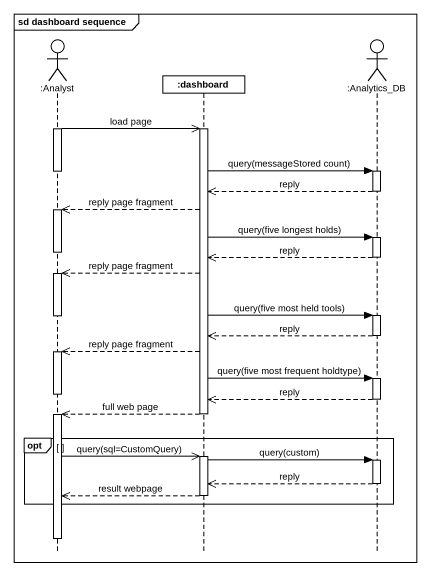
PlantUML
@startuml
mainframe sd dashboard sequence
hide footbox
actor ":Analyst" as Analyst
participant ":dashboard" as dashboard
actor ":Analytics_DB" as Analytics_DB

activate Analyst
Analyst ->> dashboard : load page
activate dashboard
dashboard -> Analytics_DB : query(messageStored count)
activate Analytics_DB
deactivate Analyst
Analytics_DB -->> dashboard : reply
deactivate Analytics_DB
dashboard -->> Analyst : reply page fragment
activate Analyst
dashboard -> Analytics_DB : query(five longest holds)
activate Analytics_DB
deactivate Analyst
Analytics_DB -->> dashboard : reply
deactivate Analytics_DB
dashboard -->> Analyst : reply page fragment
activate Analyst
dashboard -> Analytics_DB : query(five most held tools)
activate Analytics_DB
deactivate Analyst
Analytics_DB -->> dashboard : reply
deactivate Analytics_DB
dashboard -->> Analyst : reply page fragment
activate Analyst
dashboard -> Analytics_DB : query(five most frequent holdtype)
activate Analytics_DB
deactivate Analyst
Analytics_DB -->> dashboard : reply
deactivate Analytics_DB
dashboard -->> Analyst : full web page
deactivate dashboard
activate Analyst
opt
  Analyst ->> dashboard : query(sql=CustomQuery)
  activate dashboard
  dashboard -> Analytics_DB : query(custom)
  activate Analytics_DB
  Analytics_DB -->> dashboard : reply
  deactivate Analytics_DB
  dashboard -->> Analyst : result webpage
  deactivate dashboard
end
deactivate Analyst
@enduml
